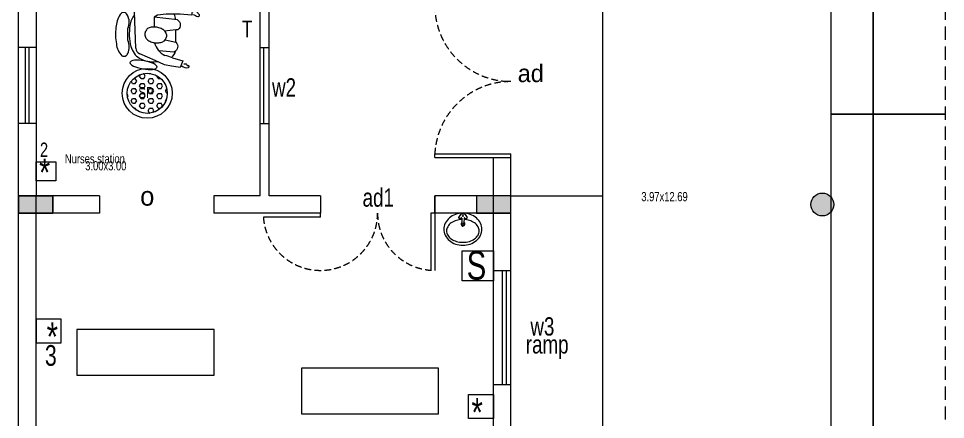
# Model space of a CAD drawing. Header units: metres. Extents: x 191982 to 427160, y -8904 to 80370.
# Drawn here: x 295843 to 308003, y 32677 to 37941 of the extents above; entities that cross this region are included whole.
import ezdxf

# ---------------------------------------------------------------- set-up
doc = ezdxf.new("R2010")
doc.units = ezdxf.units.M
doc.header["$LTSCALE"] = 700
doc.header["$MEASUREMENT"] = 0
doc.header["$PDMODE"] = 32
doc.linetypes.add('DASHED2', pattern=[0.375, 0.25, -0.125])
doc.linetypes.add('HIDDEN2', pattern=[0.1875, 0.125, -0.0625])
doc.layers.get('0').update_dxf_attribs({"lineweight": 9})
doc.layers.get('Defpoints').update_dxf_attribs({"lineweight": 9})
for name, color, linetype, lineweight in [('elevations', 22, 'Continuous', 9), ('FURNITURE', 7, 'Continuous', 9), ('MAIN GATE', 7, 'Continuous', 9), ('NEW PLANS', 7, 'Continuous', 9), ('PLAN', 7, 'Continuous', 9)]:
    doc.layers.add(name, color=color, linetype=linetype, lineweight=lineweight)
doc.styles.add('RVR', font='MOD20.TTF')
doc.styles.get("Standard").update_dxf_attribs({"font": 'swisscl.ttf'})
doc.dimstyles.get("Standard").update_dxf_attribs({"dimtxt": 0.23, "dimasz": 0.23, "dimexe": 0.05, "dimexo": 0.05, "dimgap": 0.06, "dimtad": 0, "dimzin": 0, "dimdsep": 46, "dimtxsty": 'Standard', "dimcen": 0, "dimse1": 1, "dimse2": 1, "dimadec": 0, "dimazin": 0, "dimtfac": 1, "dimtofl": 0, "dimtmove": 2, "dimatfit": 0, "dimfxl": 0.18, "dimtolj": 1, "dimtzin": 0, "dimarcsym": 0})

# ---------------------------------------------------------------- blocks, each defined once
blk = doc.blocks.new('*D263')
at = {"layer": 'Defpoints', "color": 0, "transparency": 16777216}
for p in [(306502.9550117287, 42074.1315277033), (306502.9550117287, 28924.13152770329), (307052.9280458126, 28924.13152770329)]:
    blk.add_point(p, dxfattribs=at)
at = {"layer": 'NEW PLANS', "color": 0, "lineweight": -2, "transparency": 16777216}
for p, q in [((307052.9280458126, 42073.9015277033), (307052.9280458126, 35499.71407685139)), ((307052.9280458126, 28924.36152770329), (307052.9280458126, 35498.54897855519))]:
    blk.add_line(p, q, dxfattribs=at)
at = {"layer": 'NEW PLANS', "color": 0, "transparency": 16777216}
for points in [[(307052.8897124793, 42073.9015277033), (307052.9663791459, 42073.9015277033), (307052.9280458126, 42074.1315277033)], [(307052.8897124793, 28924.36152770329), (307052.9663791459, 28924.36152770329), (307052.9280458126, 28924.13152770329)]]:
    blk.add_solid(points, dxfattribs=at)
at = {"layer": 'NEW PLANS', "color": 0, "transparency": 16777216, "insert": (307052.9280458126, 35499.13152770334), "char_height": 0.23, "attachment_point": 5, "rotation": 90}
blk.add_mtext('\\A1;13150.00', dxfattribs=at)
blk = doc.blocks.new('*D285')
at = {"layer": 'Defpoints', "color": 0, "transparency": 16777216}
for p in [(306502.9550117287, 36718.67002063587), (308002.9550117287, 36718.67002063587), (308002.9550117287, 36682.94089332914)]:
    blk.add_point(p, dxfattribs=at)
at = {"layer": 'PLAN', "color": 0, "lineweight": -2, "transparency": 16777216}
for p, q in [((306503.1850117287, 36682.94089332914), (307252.4445071416, 36682.94089332914)), ((308002.7250117288, 36682.94089332914), (307253.4655163159, 36682.94089332914))]:
    blk.add_line(p, q, dxfattribs=at)
at = {"layer": 'PLAN', "color": 0, "transparency": 16777216}
for points in [[(306503.1850117287, 36682.97922666247), (306503.1850117287, 36682.90255999581), (306502.9550117287, 36682.94089332914)], [(308002.7250117288, 36682.97922666247), (308002.7250117288, 36682.90255999581), (308002.9550117287, 36682.94089332914)]]:
    blk.add_solid(points, dxfattribs=at)
at = {"layer": 'PLAN', "color": 0, "transparency": 16777216, "insert": (307252.9550117287, 36682.94089332914), "char_height": 0.23, "attachment_point": 5}
blk.add_mtext('\\A1;1500.00', dxfattribs=at)
blk = doc.blocks.new('BASIN')
at = {"layer": 'PLAN'}
for p, q in [((-0.0663813992809992, 0.015917578428116), (-0.1278958540287363, 0.0122901920931327)), ((-0.0732032318445022, 0.0396576616308266), (-0.0620085914908941, 0.0562311352363167)), ((-0.0629198157446354, 0.0266779357145879), (-0.07185852353222799, 0.0327156331414358)), ((-0.0163135348296919, 0.0313999058148511), (-0.0550665630004232, 0.0575758435488751)), ((-0.0103072852483024, -0.0193198666747776), (-0.0103072852483024, 0.0192911460542291)), ((-0.0663813992809992, -0.0159475047872775), (-0.1278958540287363, -0.0123201184523509)), ((-0.0732152269829953, -0.0396686236539949), (-0.0620246388719465, -0.0562360979836285)), ((-0.0629198157446354, -0.0267078620737493), (-0.0718618924810812, -0.0327207816173427)), ((-0.0163441214493787, -0.0314504920680179), (-0.0550852416227485, -0.0575825823657965))]:
    blk.add_line(p, q, dxfattribs=at)
blk.add_lwpolyline([(-0.2101936326411646, -0.25, 0.1149412244687059), (-0.1316499338277595, -0.2317024442837692, 0.1038525880920112), (-0.0615642896383975, -0.1767766952966667, 0.0912494296578931), (-0.0164985706987864, -0.0975392257938097, 0.0839775933638501), (0, 0, 0.0839775933638383), (-0.0164985706987864, 0.0975392257938097, 0.0912494296578955), (-0.0615642896383975, 0.1767766952966099, 0.1038525880920111), (-0.1316499338277595, 0.2317024442837692, 0.1149412244687059), (-0.2101936326411646, 0.25, 0.1149412244687291), (-0.2887373314546266, 0.2317024442837692, 0.1038525880919931), (-0.3588229756439887, 0.1767766952966099, 0.0912494296579102), (-0.4038886945835999, 0.0975392257938097, 0.0839775933638679), (-0.4203872652823863, 0, 0.0839775933638679), (-0.4038886945835999, -0.0975392257938097, 0.0912494296579102), (-0.3588229756439887, -0.1767766952966667, 0.103852588092018), (-0.2887373314546266, -0.2317024442837692, 0.1149412244687392)], format="xyb", close=True, dxfattribs=at)
for points in [[(-0.0819962723938943, 0.0149968000910121, 0.0583209938451531), (-0.0936955449938637, 0.0849627397504378, 0.0823101652039923), (-0.1255614771369551, 0.1515341103380479, 0.1068421714138112), (-0.177245916532172, 0.1994162690304506, 0.1343882753528208), (-0.231627494314921, 0.2143015940022224, 0.1343882753528657), (-0.28600907209767, 0.1994162690304506, 0.106842171413814), (-0.3376935114928869, 0.1515341103380479, 0.0823101652040123), (-0.3695594436359784, 0.084962739750381, 0.0706650253413813), (-0.3816274943148983, 0)], [(-0.3816274943148983, 0, 0.0706650253414019), (-0.3695594436359784, -0.0849627397504378, 0.0823101652040341), (-0.3376935114928869, -0.1515341103380479, 0.1068421714137939), (-0.28600907209767, -0.1994162690304506, 0.1343882753528124), (-0.231627494314921, -0.2143015940022224, 0.1343882753528742), (-0.177245916532172, -0.1994162690304506, 0.1068421714138314), (-0.1255614771369551, -0.1515341103380479, 0.0823101652040122), (-0.0936955449938637, -0.0849627397504378, 0.0582964314966242), (-0.0819977422887632, -0.015026639773339)]]:
    blk.add_lwpolyline(points, format="xyb", dxfattribs=at)
for radius in [0.0056882637540785, 0.0036882637540785]:
    blk.add_circle((-0.03485446854881501, 0), radius, dxfattribs=at)
for centre, radius, start, end in [((-0.1419640231738413, -0.0004383114202255), 0.0257059003902201, 30.89640810497903, 331.208249019374), ((-0.1419640231738413, -0.0004383114202255), 0.0187805818112408, 42.66127128305972, 320.6474583021084), ((-0.1279479717465506, -1.49631795807e-05), 0.0123052656429399, 89.75732875002224, 270.2426712499776), ((-0.0690598634431581, 0.036859001542382), 0.005, 145.962732993664, 235.9627329845772), ((-0.0662718604630186, 0.021819310619378), 0.005902748648736999, 268.9223215415863, 55.39757288886521), ((-0.0578652230894932, 0.0534324751479289), 0.005, 55.96273298462342, 145.9627329936741), ((-0.0247053923301905, 0.0196933279415816), 0.014403723053848, 358.3999747865838, 54.51472372778263), ((-0.0690718585815944, -0.0368699635656071), 0.005, 123.9180650673293, 214.0372670063358), ((-0.0662718604630186, -0.0218492369785963), 0.005902748648736999, 304.6024271111348, 91.07767845841371), ((-0.0578812704706024, -0.0534374378952407), 0.005, 214.0372670063342, 304.0008891961498), ((-0.0247053923301905, -0.0197220485621301), 0.014403723053848, 305.4852762722173, 1.60002521341621)]:
    blk.add_arc(centre, radius, start, end, dxfattribs=at)
blk = doc.blocks.new('CHAIR HUMAN')
at = {"layer": 'FURNITURE', "color": 8}
for p, q in [((-28.18460130077907, 22.59377537867282), (-29.99227727902759, 21.39289524928111)), ((-26.8725419879141, 22.25382534421498), (-28.18460130077907, 22.59377537867282)), ((-26.45202270051613, 23.08305628494262), (-26.55522216599124, 20.53097048409851)), ((-3.932671727416061, 19.46742968256068), (-15.58322037013831, 23.0558104820682)), ((-26.55522216626123, 20.53097048292773), (-21.36899091114944, 19.91225210351733)), ((-20.77805383435936, 17.14720425297016), (-10.31609383850569, 16.3246434438037)), ((-11.61878138049444, 17.49181661891733), (-10.31609383850569, 16.3246434438037)), ((-4.910533028485842, 0.9935557071461608), (-1.091383070681469, 16.82381043265013)), ((-20.95744767909371, 12.74852403456656), (-21.911166081857, 12.94749205019906)), ((-16.01694634880434, 11.21585577376493), (-20.95744767909371, 12.74852403456656)), ((-10.31609383850569, 16.3246434438037), (-11.13093614084546, 11.95861425036543)), ((-17.23871459179931, 9.830038868202461), (-17.45507540584746, 8.820081016962487)), ((-17.08488589014996, 7.252029154513125), (-22.0729771365165, 7.175055901275316)), ((-8.572432873151577, 6.247838405285112), (-7.89479069520629, 7.37965442740634)), ((-21.86377493466129, 0.0956923037526849), (-26.78937018103212, -0.4208823947520223)), ((-21.97139284652853, 2.680638584126322), (-15.39755779517817, 1.857809365955527)), ((-28.1766282583668, -1.644898551914915), (-27.3964015617019, -1.716835313939018)), ((-26.78937018103212, -0.4208823947520223), (-26.19910768943976, -3.512261539418591)), ((-26.19910768943976, -3.512261539418591), (-26.19910768943976, -3.512261539418591)), ((-26.19910768943976, -3.512261539418591), (-26.19910768943976, -3.512261539418591)), ((-22.22053937903121, -3.673144109433565), (-19.05395965289162, -3.698941616305995)), ((-19.05395965289162, -3.698941616305995), (-14.59955077625695, -2.650884902062244)), ((-14.59955077625695, -2.650884902062244), (-7.149173967172773, -1.096437065579801))]:
    blk.add_line(p, q, dxfattribs=at)
at = {"layer": 'FURNITURE', "color": 253}
for p, q in [((-7.89479069520629, 7.37965442740634), (-7.74285111349829, 8.532728444235033)), ((-7.74285111349829, 8.532728444235033), (-7.839075675591903, 9.62558197720942))]:
    blk.add_line(p, q, dxfattribs=at)
at = {"layer": 'FURNITURE'}
blk.add_line((-22.24873123910878, 2.828719921700981), (-21.97139284652853, 2.680638584126322), dxfattribs=at)
for points in [[(-20.00900585278747, 17.08673864898589, -0.1258498280766938), (-18.76296888035953, 19.45811449120341, -0.1258498280766938)], [(-1.386569317693406, 15.60027285667148, -0.1465999002751548), (-0.3812439019390355, 10.45615443467802, -0.1083597992760854), (-2.581053583602856, 1.41443154647941, -0.1965202884447895), (-7.567196029460063, -3.089178039451618, -0.1403330231173831), (-15.06696886205033, -3.079000697044041, -0.0158092453557), (-15.85101542637778, -2.911990691429209, -0.0158092453557)], [(-21.47349168292443, 0.1395767900514568, -0.1711262348658372), (-22.69626196864964, 3.272660465158904)]]:
    blk.add_lwpolyline(points, format="xyb", dxfattribs=at)
blk.add_lwpolyline([(-22.03358748788133, 7.175663738872519), (-20.89783122818206, 12.73608664539332)], dxfattribs=at)
blk.add_lwpolyline([(-0.6754194618921693, 3.897693181632401), (0.351312035230068, 8.924353864045056, -0.246024037317332), (1.781356786202733, 15.00320027122161, -0.6273639931280238), (4.926700839905816, 14.41355528459856, -0.1217016894276646), (5.630237866807268, 8.35360755854931, -0.0725207008262267), (3.991441443078743, 1.22414834754736, -0.1812683982117686), (0.5252812858316253, -3.484321103871815, -0.5042679397484974), (-1.832727587837545, -2.014548159011523, -0.2333444204413167), (-0.67545347206045, 3.897686557794195, -0.3802097958808443)], format="xyb", close=True, dxfattribs=at)
at = {"layer": 'FURNITURE', "color": 8}
for centre, start, end in [((-19.83600452300105, 14.64031566635069), 110.5954307208489, 219.2060208398965), ((-20.59957908953853, 4.938754158060688), 123.3790797767214, 231.9896698957728)]:
    blk.add_arc(centre, 2.678049157643297, start, end, dxfattribs=at)
at = {"layer": 'FURNITURE', "color": 8, "extrusion": (0, 0, -1)}
for centre, major_axis, ratio, start_param, end_param in [((-29.51931995011512, 21.04420486895049), (0, -0.5875998777426116), 0.9999999999283554, -0.1819940408132936, 2.206090920559586), ((-37.85740958021057, 66.35243617772629), (46.65667400194453, 5.2e-15), 0.9999999938358584, 1.33782229014689, 1.388802286736182), ((-21.07353681114433, 0.7639035884553146), (24.85577744907658, -0.06230820471885769), 0.9196479868088588, 4.491971170316304, 4.932806790907969), ((-27.58727033372228, -25.98530425385568), (47.795790333867, -11.86504009269481), 0.9398657338360774, 4.610212664275157, 4.814565296841577), ((-4.469099874493812, 16.04221283570881), (3.466967783439946, 0), 0.9999999997336536, 4.867738530133509, 6.055789371667714), ((-14.56017503856651, 8.790998684976323), (0, -2.895046445550537), 0.999999999796078, 1.166217858439122, 1.580842045123389), ((-14.85475115964875, 8.959759583711497), (2.537847056011504, 6e-16), 0.9999999997305516, 3.491616602415475, 4.236706435521433), ((-13.09071361044359, 6.408360251280774), (0, -5.628041509176502), 0.9999999998803588, 2.594814267522388, 2.913029493557136), ((-12.58543553201163, 4.236319413986167), (1.7e-15, -7.858079028283407), 0.9999999991978932, 2.913029493399238, 3.182007936965455), ((-12.58543553201163, 4.236319413986167), (7.858079035702766, 2.2e-15), 0.9999999990815323, 4.752804263700941, 5.021782706811762), ((-11.95989578699333, 6.175056263183316), (1.3e-15, -5.820934144926205), 0.9999999997210756, 3.450036507278562, 3.736760271459597), ((-10.50252027463242, 8.911363950904303), (6e-16, -2.757543203551095), 0.999999999992188, 3.855739861062278, 4.450396866930335), ((-20.3037927237862, 8.590954397031133), (8.350982506005813, 1.9e-15), 0.9999999997653779, 0.429030848332645, 1.337681614735904), ((-15.09844295282192, 8.154566077654428), (2.181863524940161, 5e-16), 0.9999999997690106, 2.108811568495204, 2.908893430518997), ((-12.91165290032322, 10.83646744839849), (-6e-16, -5.628041508678587), 0.9999999998223875, 0.3093937267459053, 0.6276089528057005), ((-12.23264838721509, 12.96061909234777), (3.1e-15, -7.858079028473107), 0.9999999998013136, 0.0404152833732776, 0.3093937267781177), ((-12.23264838721509, 12.96061909234777), (9e-16, -7.858079028474831), 0.9999999996298262, -0.2285631600710767, 0.0404152833801812), ((-11.213640105499, 9.176206901470684), (3.943515904232598, 9e-16), 0.9999999999996984, 0.8369114612308305, 1.376483737160946), ((6.060138277632138, -246.4859711901567), (5.509999999999995e-14, -248.1577355180637), 0.9999999986080252, 3.028828973100488, 3.042968143619736), ((-7.753490096666463, 1.794787452161979), (2.953705672796187, 7e-16), 0.9999999997105617, 0.2747052302754819, 1.364745449787317), ((-29.73676036129793, -2.476319660821001), (0.4280588001363732, 1e-16), 0.9999999993595258, 3.842994589675353, 5.296205041411281), ((-28.34491217580511, -0.2655876258052971), (2.866161699846046, -3e-16), 0.999999999775506, 0.9662134497458787, 2.087193647518504), ((-29.43032047896755, -1.433538475773265), (2e-16, -0.6892377275549723), 0.9999999997573381, -1.185200007315564, 0.1024497361269252), ((-28.47220310234527, -1.82245406075399), (0, -0.3448049407301219), 0.9999999998780383, 1.956392646025905, 4.171445734419855), ((-34.81349991998147, -265.8178203219853), (5.83e-14, -262.4469735420013), 0.9999999982407761, 3.174421913150643, 3.189593960877093)]:
    blk.add_ellipse(centre, major_axis=major_axis, ratio=ratio, start_param=start_param, end_param=end_param, dxfattribs=at)
at = {"layer": 'FURNITURE'}
blk.add_ellipse((-4.278929993053953, 21.28748298608924, -17.21476897270929), major_axis=(-5.689948881381611, 2.312988242677136), ratio=0.2868764577616853, start_param=2.025834139997324, end_param=7.681693682364513, dxfattribs=at)
at = {"layer": 'FURNITURE', "color": 253, "extrusion": (0, 0, -1)}
blk.add_ellipse((-29.46292070259881, -2.234647697648824), major_axis=(0.6018426774936017, 9.999999999999999e-17), ratio=0.9999999995354376, start_param=2.087193647465564, end_param=3.199030937846766, dxfattribs=at)
at = {"layer": 'FURNITURE'}
blk.add_ellipse((-9.787812125523761, -5.602887701329512, -17.21476897270929), major_axis=(-6.145898509436122, 0.1657023848639049), ratio=0.3000000119209365, dxfattribs=at)
blk = doc.blocks.new('DAS')
at = {"layer": 'MAIN GATE'}
h = blk.add_hatch(dxfattribs=at)
h.set_pattern_fill('HEX', color=1, scale=0.3, style=0)
h.set_pattern_definition([(0, (0, 0), (0, 0.0649519053), [0.0375, -0.075]), (120, (0, 0), (-0.0562500000140011, -0.03247595265), [0.0375, -0.075]), (59.99999999999999, (0.0375, 0), (-0.0562500000140011, 0.03247595265), [0.0375, -0.075])])
h.paths.add_polyline_path([(-3163.778976376425, -2.19993948112133, 1), (-3163.253046591565, -2.19993948112133, 1)])
at = {"layer": 'MAIN GATE', "color": 5}
for radius in [0.3278908209049629, 0.2629648924297843]:
    blk.add_circle((-3163.516011483995, -2.19993948112133), radius, dxfattribs=at)
at = {"layer": 'NEW PLANS', "color": 7}
blk.add_text('SP', height=0.144, dxfattribs=at).set_placement((-3163.631402160362, -2.262059438114632))

msp = doc.modelspace()

# ---------------------------------------------------------------- hatches: boundary and pattern name
at = {"layer": 'NEW PLANS'}
h = msp.add_hatch(color=256, dxfattribs=at)
h.paths.add_polyline_path([(306502.9550117287, 35595.43832912463, 0.7005684610418595), (306237.9550117287, 35499.13152770329, 0.7005684610418659), (306502.9550117287, 35402.82472628197)])
h.paths.add_polyline_path([(306502.9550117287, 35595.43832912463), (306502.9550117287, 35402.82472628197, 0.1760773210945505), (306537.9550117287, 35499.13152770329, 0.176077321094555)])
for points in [[(296072.9550117287, 35614.13152770329), (296072.9550117287, 35384.13152770329), (295842.9550116691, 35384.13152770329), (295842.9550116691, 35614.13152770329)], [(296072.9550117287, 35614.13152770329), (296072.9550117287, 35384.13152770329), (295842.9550116691, 35384.13152770329), (295842.9550116691, 35614.13152770329)], [(296062.9550117287, 35614.13152770329), (295842.9550116691, 35614.13152770329), (295842.9550116691, 35384.13152770329), (296062.9550117287, 35384.13152770329)], [(296062.9550117287, 35614.13152770329), (295842.9550116691, 35614.13152770329), (295842.9550116691, 35384.13152770329), (296062.9550117287, 35384.13152770329)], [(296062.9550117287, 35614.13152770329), (296062.9550117287, 35384.13152770329), (296292.9550117287, 35384.13152770329), (296292.9550117287, 35614.13152770329)], [(296062.9550117287, 35614.13152770329), (296062.9550117287, 35384.13152770329), (296292.9550117287, 35384.13152770329), (296292.9550117287, 35614.13152770329)], [(296292.9550117287, 35614.13152770329), (296292.9550117287, 35384.13152770329), (296072.9550117287, 35384.13152770329), (296072.9550117287, 35614.13152770329)], [(296292.9550117287, 35614.13152770329), (296292.9550117287, 35384.13152770329), (296072.9550117287, 35384.13152770329), (296072.9550117287, 35614.13152770329)], [(302072.9550117287, 35614.13152770329), (302072.9550117287, 35384.13152770329), (301852.9550117287, 35384.13152770329), (301852.9550117287, 35614.13152770329)], [(302302.9550117287, 35614.13152770329), (302302.9550117287, 35384.13152770329), (302072.9550117287, 35384.13152770329), (302072.9550117287, 35614.13152770329)]]:
    msp.add_hatch(color=256, dxfattribs=at).paths.add_polyline_path(points)

# ---------------------------------------------------------------- linework, layer by layer
for points in [[(296072.9534112844, 36061.17327748988), (296333.059634212, 36061.17327748988), (296333.059634212, 35811.61640925825), (296072.9534112844, 35811.61640925825)], [(301663.7441449795, 34891.0094072407), (302072.9548567567, 34891.0094072407), (302072.9548567567, 34498.39541071286), (301663.7441449795, 34498.39541071286)], [(296400.3234263096, 33995.68783761007), (296072.9548567567, 33995.68783761007), (296072.9548567567, 33681.59664038782), (296400.3234263096, 33681.59664038782)], [(301745.586287323, 33002.95278194342), (302072.9548567567, 33002.95278194342), (302072.9548567567, 32688.86158472117), (301745.586287323, 32688.86158472117)]]:
    msp.add_lwpolyline(points, close=True)
at = {"layer": 'elevations'}
for p, q in [((296072.9550117287, 37562.46129778172), (295842.9550116691, 37562.46129778172)), ((296072.9550117287, 36562.46129778172), (295842.9550116691, 36562.46129778172)), ((296902.9550116691, 35614.13152770329), (296902.9550116691, 35384.13152770306)), ((298402.9550116691, 35614.13152770329), (298402.9550116691, 35384.13152770306))]:
    msp.add_line(p, q, dxfattribs=at)
at = {"layer": 'FURNITURE'}
for points in [[(296609.0923665795, 33857.2638140405), (296609.0923665795, 33257.2638140405), (298409.0923665795, 33257.2638140405), (298409.0923665795, 33857.2638140405)], [(299553.5710792575, 33351.01534965172), (299553.5710792575, 32751.01534965172), (301353.5710792575, 32751.01534965172), (301353.5710792575, 33351.01534965172)]]:
    msp.add_lwpolyline(points, close=True, dxfattribs=at)
at = {"layer": 'NEW PLANS'}
for p, q in [((295842.9550116691, 35614.13152770329), (295842.9550116691, 42133.70528578809)), ((306502.9550117287, 28924.13152770329), (306502.9550117287, 42074.1315277033)), ((296072.9550117287, 40792.46129778172), (296072.9550117287, 35614.13152770329)), ((303502.9550117287, 39444.13152770352), (303502.9550117287, 32154.13152770329)), ((299012.9550117287, 35614.13152770329), (299012.9550117287, 38614.13152770308)), ((299132.9550117287, 35614.13152770329), (299132.9550117287, 38614.13152770308)), ((299012.9550117287, 36312.46129778172), (299012.9550117287, 37812.46129778172)), ((295932.9550117287, 36562.46129778172), (295932.9550117287, 37562.46129778172)), ((295982.9550117287, 36562.46129778172), (295982.9550117287, 37562.46129778172)), ((299012.9550117287, 37562.46129778172), (299132.9550117287, 37562.46129778172)), ((299062.9550117287, 36562.46129778172), (299062.9550117287, 37562.46129778172)), ((299012.9550117287, 36562.46129778172), (299132.9550117287, 36562.46129778172)), ((301302.9550117287, 36114.1315277033), (301302.9550117287, 36164.1315277033)), ((301302.9550117287, 36164.1315277033), (302302.9550117287, 36164.13152770354)), ((302302.9550117287, 36114.1315277033), (302302.9550117287, 36164.13152770354)), ((301302.9550117287, 36114.1315277033), (302302.9550117287, 36114.1315277033)), ((302072.9550117287, 29154.13152770331), (302072.9550117287, 36114.1315277033)), ((302072.9550117287, 36114.1315277033), (302302.9550117287, 36114.1315277033)), ((302302.9550117287, 29154.13152770331), (302302.9550117287, 36114.1315277033)), ((302302.9550117287, 29154.13152770331), (302302.9550117287, 36114.1315277033)), ((295842.9550116691, 35384.13152770329), (295842.9550116691, 35614.13152770329)), ((296292.9550117287, 35614.13152770329), (295842.9550116691, 35614.13152770329)), ((296292.9550117287, 35614.13152770329), (295842.9550116691, 35614.13152770329)), ((296292.9550117287, 35614.13152770329), (295842.9550116691, 35614.13152770329)), ((296292.9550117287, 35614.13152770329), (295842.9550116691, 35614.13152770329)), ((295842.9550116691, 35614.13152770329), (296292.9550117287, 35614.13152770329)), ((296292.9550117287, 35614.13152770329), (295842.9550116691, 35614.13152770329)), ((296292.9550117287, 35614.13152770329), (295842.9550116691, 35614.13152770329)), ((295842.9550116691, 35384.13152770329), (295842.9550116691, 35614.13152770329)), ((295842.9550116691, 35384.13152770329), (295842.9550116691, 35614.13152770329)), ((296072.9550117287, 35384.13152770329), (296072.9550117287, 35614.13152770329)), ((296292.9550117287, 35384.13152770329), (296292.9550117287, 35614.13152770329)), ((296292.9550117287, 35384.13152770329), (296292.9550117287, 35614.13152770329)), ((296902.9550116691, 35614.13152770329), (296292.9550117287, 35614.13152770329)), ((299012.9550117287, 35614.13152770329), (298402.9550116691, 35614.13152770329)), ((299802.9550117287, 35614.13152770329), (299132.9550117287, 35614.13152770329)), ((299802.9550117287, 35614.13152770329), (299802.9550117287, 35384.13152770306)), ((301302.9550117287, 35384.13152770329), (301302.9550117287, 35614.13152770329)), ((301302.9550117287, 35614.13152770329), (301302.9550117287, 35384.13152770329)), ((301302.9550117287, 35614.13152770329), (301302.9550117287, 34634.13152770329)), ((301852.9550117287, 35614.13152770329), (301302.9550117287, 35614.13152770329)), ((302302.9550117287, 35614.13152770329), (301852.9550117287, 35614.13152770329)), ((302302.9550117287, 35614.13152770329), (301852.9550117287, 35614.13152770329)), ((302302.9550117287, 35614.13152770329), (301852.9550117287, 35614.13152770329)), ((302302.9550117287, 35614.13152770329), (301852.9550117287, 35614.13152770329)), ((302072.9550117287, 35384.13152770329), (302072.9550117287, 35614.13152770329)), ((302072.9550117287, 29154.13152770331), (302072.9550117287, 35614.13152770329)), ((302302.9550117287, 35614.13152770329), (303502.9550117287, 35614.13152770329)), ((295842.9550116691, 30654.13152770329), (295842.9550116691, 35384.13152770329)), ((296072.9550117287, 30654.13152770329), (296072.9550117287, 35384.13152770329)), ((296902.9550116691, 35384.13152770306), (296292.9550117287, 35384.13152770329)), ((299802.9550117287, 35384.13152770306), (298402.9550116691, 35384.13152770306)), ((299802.9550117287, 35334.13152770306), (299054.6235343847, 35334.13152770306)), ((299802.9550117287, 35334.13152770306), (299802.9550117287, 35384.13152770306)), ((301302.9550117287, 35384.13152770329), (301252.9550117287, 35384.13152770329)), ((301302.9550117287, 35384.13152770329), (301252.9550117287, 35384.13152770329)), ((301252.9550117287, 35384.13152770329), (301252.9550117287, 34634.13152770307)), ((301302.9550117287, 35384.13152770329), (301302.9550117287, 34634.13152770307)), ((301852.9550117287, 35384.13152770329), (301302.9550117287, 35384.13152770329)), ((302302.9550117287, 35384.13152770329), (301852.9550117287, 35384.13152770329)), ((302302.9550117287, 35384.13152770329), (301852.9550117287, 35384.13152770329)), ((302302.9550117287, 35384.13152770329), (301852.9550117287, 35384.13152770329)), ((302302.9550117287, 35384.13152770329), (301852.9550117287, 35384.13152770329)), ((302072.9550117287, 34634.13152770329), (302302.9550117287, 34634.13152770329)), ((302187.9550117287, 34634.13152770329), (302187.9550117287, 33134.13152770329)), ((302237.9550117287, 34634.13152770329), (302237.9550117287, 33134.13152770329)), ((302072.9550117287, 33134.13152770329), (302302.9550117287, 33134.13152770329))]:
    msp.add_line(p, q, dxfattribs=at)
msp.add_lwpolyline([(302302.9550117287, 26674.13152770329), (302302.9550117287, 28924.13152770329), (306502.9550117287, 28924.13152770329), (306502.9550117287, 42074.1315277033), (302302.9550117287, 42074.1315277033), (302302.9550117287, 44334.74007002803)], dxfattribs=at)
for points in [[(295842.9550116691, 35384.13152770329), (295842.9550116691, 35614.13152770329), (296292.9550117287, 35614.13152770329), (296292.9550117287, 35384.13152770329)], [(295842.9550116691, 35384.13152770329), (295842.9550116691, 35614.13152770329), (296292.9550117287, 35614.13152770329), (296292.9550117287, 35384.13152770329)], [(296292.9550117287, 35384.13152770329), (296292.9550117287, 35614.13152770329), (295842.9550116691, 35614.13152770329), (295842.9550116691, 35384.13152770329)], [(296292.9550117287, 35384.13152770329), (296292.9550117287, 35614.13152770329), (295842.9550116691, 35614.13152770329), (295842.9550116691, 35384.13152770329)], [(302302.9550117287, 35384.13152770329), (302302.9550117287, 35614.13152770329), (301852.9550117287, 35614.13152770329), (301852.9550117287, 35384.13152770329)]]:
    msp.add_lwpolyline(points, close=True, dxfattribs=at)
msp.add_circle((306387.9550117287, 35499.13152770329), 150, dxfattribs=at)
at = {"layer": 'NEW PLANS', "linetype": 'HIDDEN2'}
for centre, radius, start, end in [((302302.9550117287, 38114.1315277033), 1000, 180, 270), ((302302.9550117287, 36114.1315277033), 1000, 90, 180), ((299802.9550117287, 35384.13152770306), 749.9999999999928, 183.8225537292114, 0), ((301302.9550117287, 35384.13152770329), 750.0000000000285, 180, 270)]:
    msp.add_arc(centre, radius, start, end, dxfattribs=at)
at = {"layer": 'PLAN', "linetype": 'DASHED2'}
msp.add_lwpolyline([(302302.9550117287, 27424.13152770331), (308002.9550117287, 27424.13152770331), (308002.9550117287, 43574.1315277033), (302302.9550117287, 43574.1315277033)], dxfattribs=at)
at = {"layer": 'PLAN'}
msp.add_lwpolyline([(302302.9550117287, 28924.13152770329), (306502.9550117287, 28924.13152770329), (306502.9550117287, 42074.1315277033), (302302.9550117287, 42074.1315277033)], dxfattribs=at)

# ---------------------------------------------------------------- block references
at = {"layer": 'FURNITURE', "xscale": -29.25536651663641, "yscale": 29.2553665117339, "zscale": 29.2553665123393, "rotation": 348.6325072444283}
msp.add_blockref('CHAIR HUMAN', (297233.766927484, 37549.84394811843, 503.6243757218563), dxfattribs=at)
at = {"layer": 'MAIN GATE', "xscale": 1000, "yscale": 1000, "zscale": 1000}
msp.add_blockref('DAS', (3461047.245417539, 39158.70353650724), dxfattribs=at)
at = {"layer": 'NEW PLANS', "xscale": 1000, "yscale": 1000, "zscale": 1000, "rotation": 90}
msp.add_blockref('BASIN', (301672.139401916, 35384.13152770329), dxfattribs=at)

# ---------------------------------------------------------------- texts
for s, insert, char_height, width, attachment_point in [('T', (298774.2528631124, 37912.9013566771), 218.75, 120.1603097736324, 1), ('2', (296123.9838052425, 36311.79355863229), 187.5, 102.9945512345421, 1), ('*', (296112.891868237, 36101.77550100214), 364.82599333954, 200.4004771344105, 1), ('S', (301722.1395995054, 34886.99514207621), 375, 205.9891024690842, 1), ('*', (296361.0866235528, 33950.92984511753), 375, 205.9891024690842, 3), ('3', (296343.8366213474, 33653.06698272801), 270.9694690566054, 148.8446872733185, 3), ('*', (301784.8230900202, 32958.19478945088), 375, 205.9891024690842, 1)]:
    msp.add_mtext(s, dxfattribs=dict(insert=insert, char_height=char_height, width=width, attachment_point=attachment_point))
at = {"layer": 'elevations', "style": 'RVR'}
msp.add_text('o', height=250, dxfattribs=at).set_placement((297438.5741518173, 35483.98878542244))
at = {"layer": 'NEW PLANS', "style": 'RVR'}
msp.add_text('ad', height=230, dxfattribs=at).set_placement((302391.5194089446, 37105.86912314202))
at = {"layer": 'NEW PLANS'}
for s, height, p in [('w2', 240, (299168.8291553292, 36916.5229710008)), ('Nurses station', 120, (296451.0743630855, 36039.85225381455)), ('3.00x3.00', 120, (296717.8105685148, 35947.23996492806)), ('ad1', 240, (300356.5643068585, 35470.27911821337)), ('3.97x12.69', 120, (304012.8200412426, 35542.44430170469)), ('w3', 240, (302557.9659835133, 33778.54948199287)), ('ramp', 240, (302498.1781528029, 33542.79179578279))]:
    msp.add_text(s, height=height, dxfattribs=at).set_placement(p)

# ---------------------------------------------------------------- dimensions: what is measured, and where the dimension line sits
dim = msp.add_linear_dim(base=(307052.9280458126, 28924.13152770329), p1=(306502.9550117287, 42074.1315277033), p2=(306502.9550117287, 28924.13152770329), angle=90, dimstyle='Standard', dxfattribs=at)
dim.commit()
dim.dimension.update_dxf_attribs({"geometry": '*D263', "text_midpoint": (307052.9280458126, 35499.13152770334)})
at = {"layer": 'PLAN'}
dim = msp.add_linear_dim(base=(308002.9550117287, 36682.94089332914), p1=(306502.9550117287, 36718.67002063587), p2=(308002.9550117287, 36718.67002063587), dimstyle='Standard', dxfattribs=at)
dim.commit()
dim.dimension.update_dxf_attribs({"geometry": '*D285', "text_midpoint": (307252.9550117287, 36682.94089332914)})

doc.saveas('drawing.dxf')
